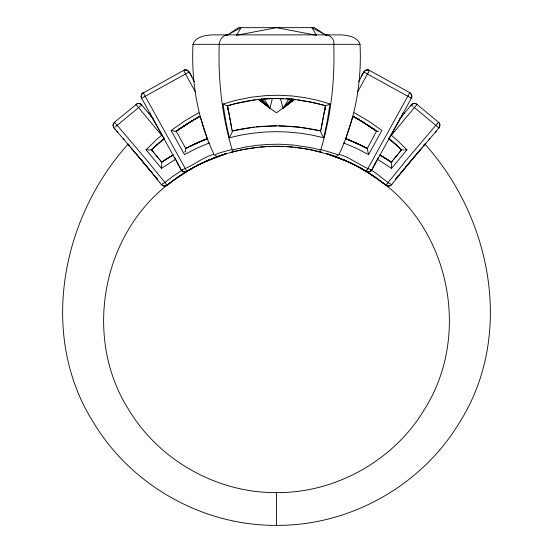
<?xml version="1.0" encoding="UTF-8"?>
<svg xmlns="http://www.w3.org/2000/svg" width="553" height="553" viewBox="0 0 553 553"><rect width="100%" height="100%" fill="white"/><g stroke="black" fill="none" stroke-linecap="round" stroke-linejoin="round"><path stroke-width="0.83" d="M185.76 148.716L185.179 151.667M128.897 144.596L129.395 145.985M367.24 148.729L368.602 154.557L381.895 130.46L367.856 120.651L354.197 112.729M161.752 163.723L161.739 162.485M330.307 154.888L327.694 154.011M339.183 154.059C355.226 119.973 361.939 81.858 360.003 44.316C357.639 36.816 347.878 35.33 340.959 34.874L212.041 34.874C205.122 35.33 195.361 36.816 192.997 44.316C191.061 81.858 197.774 119.973 213.817 154.059M161.718 164.552L161.6 166.474M378.321 157.384L371.734 170.034M161.573 166.833L161.517 167.552M161.517 167.614L161.448 168.375L174.769 159.727M391.268 162.458L391.552 168.375L378.231 159.727M325.302 109.508L325.454 107.821M325.254 110.04L325.392 108.506M391.275 162.395L388.635 160.342M329.961 103.943L327.321 120.796L323.726 137.773L311.788 135.05L301.019 133.294L287.429 131.987L276.5 131.662L265.571 131.987L251.981 133.294L241.212 135.05L229.274 137.773L225.693 120.851L223.053 104.054L235.557 100.363L251.138 97.197L266.954 95.517L279.68 95.261L292.385 95.973L304.993 97.653L317.443 100.28L329.961 103.943L325.765 105.803M257.504 99.561L274.115 98.475L292.005 99.16L310.42 101.897L325.427 105.727L320.671 131.102M325.261 106.895L321.037 129.492M411.785 97.093L411.729 95.137L411.667 97.522L411.764 97.19M320.65 131.192L321.411 133.695L323.726 137.773M113.192 124.307L113.082 124.937L114.485 122.234L137.365 103.632L139.397 103.535L141.236 104.427L148.646 113.268M185.165 151.722L185.034 152.248M294.873 99.499L276.5 112.777L269.885 108.222L272.415 98.372M352.676 116.87L345.68 138.644M113.206 124.252L113.973 122.759M198.804 112.729L185.144 120.651L171.105 130.46L184.412 154.501M348.459 161.988C342.425 159.015 332.201 155.511 327.659 153.983M327.639 154.052L328.441 154.301M150.409 113.082L150.506 114.803L163.418 137.379M411.536 97.881L411.66 97.542L411.508 97.929M358.683 119.531L359.008 118.923M357.701 91.784L368.215 72.609M408.957 94.107L409.317 93.464M411.37 98.206L374.333 165.347M358.475 81.803C360.922 79.722 362.899 67.196 369.425 70.397L409.842 92.697L411.729 95.144L411.577 94.694M408.688 94.604L408.439 95.068M368.257 72.54L369.148 70.908M361.171 76.902L364.088 71.641L365.865 70.21M360.432 145.004L367.289 148.467L376.503 131.137M375.287 163.612L371.796 169.93M408.252 95.392L367.69 168.879M371.81 169.909C362.968 167.794 350.09 156.99 338.968 154.405M243.368 149.047L243.05 149.441M172.64 180.534L172.266 181.08M374.174 128.524L373.787 129.181L372.681 128.407M367.496 169.211L366.971 170.068M236.449 35.309L241.087 27.65L226.82 35.309L238.585 27.65L314.415 27.65L326.18 35.309L311.913 27.65L316.551 35.309M366.245 171.223L366.936 170.124M280.357 98.372L283.115 108.222L288.956 98.863M229.274 137.773L232.191 132.208L231.949 129.457M384.342 183.983C386.72 187.391 391.787 186.271 393.224 182.601M393.197 182.635L395.464 179.801M396.142 178.951L396.978 177.921M395.402 179.877L396.218 178.861M396.888 178.025L397.738 176.974M398.388 176.172L400.794 173.207M397.642 177.098L398.499 176.034M391.552 168.375L406.946 149.808L397.303 140.344L391.406 135.326L390.757 135.43M399.142 175.239L401.561 172.266M128.255 143.953C60.878 218.594 38.171 336.936 94.542 424.192C132.485 486.267 203.753 525.889 276.5 525.35C349.247 525.889 420.515 486.267 458.458 424.192C514.829 336.936 492.122 218.594 424.745 143.953M387.757 182.905L406.628 159.72L437.133 123.796M437.236 123.665L437.81 122.973M391.704 184.508C386.243 182.525 377.837 173.296 370.738 170.075M387.508 183.209L387.052 183.755M402.162 171.527L403.096 170.386M401.409 172.453L402.328 171.326M392.63 160.57L391.662 161.752M391.994 161.352L391.358 162.126L383.194 156.997M403.676 169.681L404.81 168.306M402.923 170.601L404.243 168.99M391.406 135.326L415.967 105.678M392.298 160.978L395.188 157.481M404.63 168.527L405.19 167.849M393.577 159.43L394.213 158.656M405.563 167.393L406.317 166.481M405.01 168.064L405.771 167.137M404.354 113.268L410.796 105.505M399.619 118.971L400.42 118.01M401.215 117.049L404.533 113.047M395.492 157.114L398.36 153.665M395.824 156.706L394.856 157.882M407.07 165.575L408.197 164.22M406.538 166.218L407.298 165.299M406.158 166.681L406.697 166.024M410.513 105.844C411.743 103.577 415.006 102.595 417.038 104.393L438.75 122.455L439.884 124.667L439.545 127.093L439.911 124.881L439.061 122.801M416.333 105.25L416.713 104.793M397.082 155.193L396.128 156.347M386.395 184.55L386.81 184.045M408.052 164.386L408.812 163.481M407.443 165.119L407.824 164.67M398.354 153.679L399.003 152.891M397.4 154.819L397.725 154.432M409.566 162.575L410.81 161.089M409.192 163.024L409.69 162.423M408.57 163.771L409.317 162.872M399.943 151.778L401.54 149.863L399.66 148.017M399.307 152.538L400.275 151.377M399.639 152.13L398.672 153.299M410.699 161.22L411.446 160.329M409.946 162.126L410.319 161.67M401.215 150.257L401.533 149.877L396.757 145.432M400.579 151.017L400.897 150.63M412.296 159.319L413.036 158.441M411.819 159.879L412.573 158.988M423.605 145.985L424.103 144.596M411.183 160.647L411.923 159.762M438.971 127.978L439.531 127.114L435.322 132.25M411.273 104.932L412.192 104.116M414.439 156.776L414.805 156.34M413.692 157.66L415.248 155.815M412.946 158.545L413.775 157.564M172.211 181.142L171.644 181.688L172.605 180.962M401.609 116.586L402.536 115.494M415.925 155.02L418.144 152.4M415.179 155.898L416.354 154.515M428.941 139.729L429.861 138.63M418.884 151.529L422.209 147.616M417.819 152.78L419.285 151.052M416.665 154.142L417.404 153.271M424.04 145.467L425.858 143.338M395.609 178.826L398.153 175.84M400.192 173.448L404.264 168.672M405.28 167.476L424.4 145.045M420.017 150.195L420.75 149.331M425.513 143.745L436.151 131.282M197.414 165.119L196.681 165.782L197.877 165.188M194.393 166.723L193.467 167.531L194.435 166.999M294.403 99.201L283.115 108.222L291.811 98.711M161.448 168.375L146.054 149.808L156.52 139.612L161.594 135.326L162.306 135.437M382.925 182.303L382.607 182.635C450.833 233.456 470.029 336.473 425.008 408.48C394.697 459.965 336.238 493.076 276.5 492.605C216.762 493.076 158.303 459.965 127.992 408.48C82.978 336.473 102.16 233.449 170.4 182.642L170.075 182.303M153.34 148.017L151.46 149.863L153.057 151.778M153.326 148.024L154.294 147.105M151.944 149.421L152.421 148.971M293.422 99.291L283.115 108.222L293.028 98.814M152.898 148.522L151.467 149.877L151.785 150.257M154.273 147.119L157.211 144.423M152.739 148.674L155.282 146.303M153.361 148.086L164.67 138.333M371.035 170.87L371.637 170.186L370.351 171.375L368.727 171.914L370.959 170.939M391.261 184.972L389.962 185.794M156.243 145.432L157.695 144.139M142.501 93.167L142.045 93.644L183.575 70.397C190.094 67.196 192.091 79.729 194.525 81.803M157.183 144.444L159.195 142.681M283.115 108.222L285.721 105.955M158.676 143.282L159.167 142.854M115.349 126.907L116.759 125.711M141.409 105.215L140.96 105.595M159.167 142.702L160.204 141.824M139.003 107.227L140.386 106.072M142.55 93.125L143.027 92.773M116.987 125.517L138.782 107.42M160.176 141.845L162.236 140.13M171.672 181.667L170.117 182.829M190.944 168.942L178.501 176.732L167.041 185.283L168.658 183.983M162.216 140.151L164.303 138.478M389.63 137.344L402.494 114.803L402.605 113.109M163.253 139.315L164.296 138.485M168.63 184.004L170.179 182.787M164.78 182.525L172.577 176.545L182.262 170.075M171.61 181.716L176.386 178.184M164.732 182.559L161.296 184.508L164.179 186.078L167.2 185.131M136.045 104.323L137.704 103.542L139.577 103.577M389.54 137.414L389.042 137.732M176.124 131.407L176.739 130.957M173.137 180.534L189.983 169.488M195.976 143.407L185.711 148.467L176.248 131.317L178.84 129.443M176.248 131.317L179.296 129.126M177.223 130.605L177.713 130.252M174.665 179.442L176.76 177.942M178.059 130.003L189.23 122.566L199.156 116.835M178.246 129.865L196.992 118.017M180.319 128.407L179.213 129.181L178.826 128.524M232.308 151.805L231.064 152.393M180.112 128.552L181.978 127.266M166.875 185.4L164.034 185.538M180.748 128.102L183.976 125.925M177.81 177.209L182.075 174.34M177.762 177.223L187.322 171.057M182.034 127.225L182.905 126.637M161.725 162.395L164.365 160.342M161.642 162.126L169.806 156.997M162.388 161.649L166.64 158.898M183.423 126.291L186.651 124.176M183.838 126.015L184.771 125.4M205.191 161.649L193.066 167.753M185.276 125.068L185.926 124.646M187.239 123.81L186.582 124.225L189.755 122.241M412.22 104.095L413.374 103.591M164.946 159.948L168.706 157.646M184.239 172.958L188.476 170.372M189.403 122.455L193.35 120.091M190.253 121.937L191.103 121.425M167.193 158.552L170.635 156.52M190.826 121.591L191.898 120.941M187.467 170.974L188.725 170.227M187.522 170.939L192.244 168.209M191.953 120.913L192.976 120.305M188.055 170.621L189.271 169.902M192.81 120.409L193.668 119.904M169.391 157.239L173.414 154.958M189.085 170.02L193.156 167.697M186.727 171.416L186.444 171.561M189.299 169.889L194.172 167.144M194.062 119.676L195.396 118.916M166.626 185.559L165.727 185.939M170.504 156.589L171.921 155.787M189.9 169.543L193.432 167.552L192.603 168.008M170.607 156.527L172.944 155.213M190.771 169.038L192.755 167.925M195.147 119.054L195.693 118.75M188.324 72.464L188.711 72.249M186.015 73.743L187.882 72.706M143.151 97.383L144.9 96.422M196.239 118.439L199.744 116.517M184.398 154.557L197.545 147.879L209.421 142.923M196.785 118.135L197.331 117.83M143.296 92.752L145.225 96.25L185.552 73.998M142.169 97.922L142.639 97.667M183.596 70.383L184.591 70.003M198.423 117.229L198.976 116.932M242.864 149.58L238.571 150.534M194.276 167.096L198.251 164.994M198.914 116.966L200.234 116.261M195.071 166.66L196.55 165.893M185.614 148.522L186.078 148.28M194.801 166.812L195.679 166.349M185.78 148.432L187.799 147.381M186.769 147.914L187.163 147.713M187.585 147.492L188.034 147.257M196.799 165.762L202.82 162.748M197.428 165.437L198.313 164.988M370.157 171.478L369.763 171.658M187.681 147.444L199.377 141.886M198.886 164.676L199.515 164.359M189.561 146.483L192.499 145.038M189.651 146.434L207.914 138.416M199.191 164.545L202.045 163.121M199.343 164.469L205.287 161.6M200.151 164.041L200.78 163.729M191.303 145.619L193.232 144.686M200.967 163.674L202.751 162.824M193.474 144.568L196.377 143.22M202.488 162.941L204.562 161.932M195.375 143.683L195.873 143.455M204.541 161.988L209.504 159.748M196.419 143.206L207.029 138.762M204.804 161.87L206.518 161.047M197.006 142.937L198.05 142.474M205.087 161.739L226.44 153.451L222.693 154.888M197.407 142.757L198.458 142.294M206.117 161.282L207.465 160.681M205.965 161.345L219.182 156.091M198.983 142.059L200.373 141.457M200.055 141.596L200.594 141.368M208.149 160.391L210.873 159.25M208.301 160.329L215.684 157.363M201.133 141.133L201.679 140.904M201.368 141.036L202.363 140.621M210.112 159.492L211.917 158.752M202.225 140.676L203.31 140.234M202.806 140.441L203.165 140.289M203.573 140.123L204.396 139.791M365.906 70.19L367.351 69.892M211.557 158.967L213.112 158.276M204.022 139.944L205.481 139.363M205.025 139.543L205.578 139.328M206.02 139.149L206.559 138.941M213.016 158.386L214.205 157.923M206.158 139.1L206.76 138.865M213.617 158.151L216.375 157.1M207.092 138.734L207.617 138.533M214.032 154.405C202.965 156.755 190.135 168.064 181.142 169.833L174.679 157.384M186.154 171.679L184.743 171.942L186.022 171.727M215.476 157.37L218.891 156.195M217.308 156.762L217.778 156.589M369.611 171.713L369.328 171.803M389.775 185.863L387.377 185.967M217.37 156.672L220.17 155.746M218.981 156.16L221.096 155.428M218.331 156.333L219.99 155.759M219.776 155.884L219.382 156.022L219.887 155.842M220.571 155.607L220.965 155.476M220.792 155.531L225.361 154.052L224.559 154.301M221.366 155.338L221.767 155.206M219.693 155.863L221.974 155.11M221.428 155.317L224.159 154.425M231.216 152.352L231.838 152.186M220.536 155.58L223.094 154.764M223.364 154.681L223.758 154.557M223.682 154.577C243.306 148.287 264.058 145.55 284.643 146.517M242.629 149.676L243.361 149.531M388.966 185.538L385.731 185.089L374.499 176.732L362.789 169.363M231.748 104.607L227.587 105.823L227.691 106.542M232.447 104.413L234.541 103.853M165.624 185.967L164.946 186.084M232.108 152.116L232.689 151.964M233.276 151.812L233.857 151.66M235.246 103.674L255.14 99.851M320.892 152.116L318.556 151.515L319.675 151.142L320.705 149.925L309.86 147.444L293.277 145.024L279.3 144.229L268.101 144.416L256.938 145.315L245.885 146.932L232.295 149.925L233.815 151.418L235.619 151.225M413.423 103.577L415.351 103.556L417.038 104.393M236.207 151.08L237.977 150.665M233.394 130.722L232.301 130.978L236.145 130.114M233.947 130.598L254.221 127.149M184.64 69.989L185.601 69.885M236.698 130.003C261.928 124.688 288.231 124.494 313.537 129.443M185.511 171.865L185.421 171.879M369.038 171.865L368.554 171.928M243.645 149.476L258.203 147.298M237.285 35.15L276.5 27.65L315.715 35.15M218.241 156.361C206.539 155.476 227.539 150.879 232.094 149.469C221.836 115.473 218.048 79.743 219.244 44.316C219.479 40.003 222.638 35.295 227.207 34.874M378.784 131.075L376.946 131.338M151.342 149.911L148.923 149.918M185.117 171.921L184.661 171.942M256.523 126.9L276.5 125.863M260.228 147.091L266.318 146.628M164.835 186.091L163.239 185.87M405.888 149.856L406.946 149.808M268.357 146.517C284.608 145.757 300.97 147.298 316.793 151.08M405.501 149.87L404.727 149.898M403.669 149.932L401.658 149.911M227.221 105.9L223.053 104.054M368.339 171.942L366.715 171.63L367.856 171.921M367.392 69.885L368.36 69.989M192.997 44.316L360.003 44.316M278.726 125.877L298.779 127.149L319.053 130.598M185.649 69.892L187.087 70.19M283.641 98.6C264.721 97.812 245.684 100.266 227.587 105.823L231.963 129.492M148.439 149.904L147.499 149.87M176.054 131.338L173.981 131.033M146.054 149.808L146.884 149.842M184.508 171.935C184.19 172.702 180.257 169.432 182.006 170.905M286.012 98.717L295.496 99.519M286.682 146.628L292.772 147.091M325.793 34.874C330.424 35.067 334.911 39.526 333.756 44.316C334.952 79.743 331.164 115.473 320.906 149.469L338.65 154.916L336.507 156.292L334.109 156.14M184.343 171.921L183.907 171.859M294.797 147.298L309.265 149.455M297.86 99.803L317.761 103.584M334.724 156.354L335.692 156.762M173.601 130.957L171.105 130.46M309.549 149.51L329.318 154.577L347.913 161.739M314.097 129.547L316.302 130.003M316.855 130.114L320.699 130.978L319.606 130.722M367.392 171.845L367.068 171.755M334.62 156.34L333.162 155.863M318.445 151.487L317.381 151.225M183.803 171.838L182.386 171.209M368.409 70.003L369.425 70.397M318.466 103.764L320.56 104.323M321.099 152.172L321.977 152.407M139.626 103.591L140.766 104.082M321.258 104.51L325.427 105.727M327.708 154.114L344.851 160.391M387.287 185.946L386.374 185.559M328.841 154.425L329.284 154.57M330.839 155.054L331.378 155.227M329.242 154.557L329.636 154.681M329.941 154.778L331.634 155.338M331.918 155.4L332.464 155.58M333.01 155.759L333.556 155.946M332.83 155.746L333.583 156.008M335.229 156.527L337.524 157.37M336.155 156.928L336.625 157.1M321.632 152.296L320.692 151.805M337.316 157.363L339.383 158.151M345.383 138.533L346.772 139.066M366.784 171.658L366.556 171.561M183.237 171.665L182.704 171.402M343.579 142.923L355.455 147.879L368.602 154.557M345.086 138.416L357.349 143.552L367.289 148.467M346.24 138.865L348.058 139.577M345.971 138.762L359.526 144.568M339.293 158.04L340.759 158.697M347.422 139.328L348.978 139.944M339.888 158.276L344.713 160.266M163.038 185.794L161.752 184.985M348.604 139.791L349.427 140.123M349.143 140.013L349.69 140.234M349.835 140.289L350.194 140.441M349.634 140.206L361.137 145.342M350.236 140.455L351.867 141.133M342.812 159.464L348.196 161.87M352.406 141.368L352.945 141.596M187.135 70.21L188.912 71.641L191.829 76.902M352.627 141.457L353.623 141.886M353.478 141.831L354.017 142.059M345.535 160.681L346.206 160.978M354.542 142.294L355.067 142.522M345.867 160.833L347.035 161.345M354.639 142.335L367.386 148.522M346.883 161.282L347.561 161.58M356.623 143.22L357.625 143.683M347.809 161.649L351.66 163.494M347.713 161.6L356.775 166.059L355.586 165.119M349.358 162.402L352.033 163.674M348.943 162.167L355.572 165.437M350.326 162.817L354.114 164.676M360.501 145.038L363.411 146.469L362.886 146.206M352.807 164.047L353.657 164.469M352.648 163.944L355.358 165.326L354.75 164.994M177.713 163.612L181.294 170.082M364.966 147.257L365.415 147.492M355.123 165.188L362.229 169.038M411.259 98.151L410.506 97.743M365.837 147.713L366.231 147.914M356.014 165.644L358.724 167.096M356.45 165.893L359.934 167.753M366.342 171.458L363.729 169.902M352.766 116.261L356.74 118.425L355.669 117.83M357.293 166.322L357.929 166.66M353.256 116.517L356.049 118.038M354.024 116.932L354.577 117.229M408.667 96.734L366.21 73.307M358.565 166.999L362.505 169.197M410.471 97.729L409.185 97.01M353.844 116.835L358.157 119.227M365.851 73.107L363.957 72.056M379.586 154.958L383.609 157.239M359.844 167.697L361.662 168.72M380.056 155.213L382.393 156.527M163.958 137.732L163.46 137.414M360.756 168.209L368.913 173.048M381.079 155.787L382.496 156.589M361.227 168.471L362.879 169.412M357.307 118.75L358.938 119.676M357.604 118.916L360.19 120.409M363.1 169.543L358.607 166.723M361.932 168.872L363.915 170.02M357.998 119.137L376.876 131.407M382.365 156.52L388.04 159.941L386.934 159.243M385.8 185.131L386.34 185.538M363.017 169.488L363.646 169.854M359.65 120.091L364.448 122.987M363.604 169.833L375.031 177.078L384.37 184.004M360.024 120.305L362.174 121.591M359.934 120.257L363.598 122.455M383.533 157.197L384.674 157.868M364.372 170.283L365.478 170.939M364.904 170.601L365.533 170.974M384.294 157.646L389.167 160.688M361.862 121.397L374.941 130.003M363.245 122.241L371.651 127.695M367.676 172.28L382.883 182.829M366.349 124.176L367.289 124.784M367.074 124.646L368.374 125.496M140.801 104.109L141.727 104.932M370.925 174.34L375.19 177.209M368.229 125.4L372.867 128.538M369.024 125.925L369.674 126.354M389.886 161.165L390.612 161.649M410.077 92.842L410.45 93.125M371.609 127.667L372.888 128.552M373.704 129.126L376.752 131.317M374.16 129.443L375.162 130.162M377.291 178.688L378.335 179.442M258.127 99.499L269.885 108.222L264.044 98.863M380.395 180.962L381.425 181.743L380.789 181.142M388.33 138.333L397.206 145.84M438.868 127.93L437.416 126.706M388.704 138.485L390.764 140.13M258.597 99.201L269.885 108.222L261.313 98.552M390.784 140.151L392.796 141.824M412.884 106.294L411.363 105.015M436.282 125.752L413.775 107.04M391.807 140.994L394.801 143.545M438.46 122.185L438.84 122.545M436.746 126.132L437.112 126.45M393.833 142.854L394.324 143.282M259.578 99.291L269.885 108.222L260.594 99.402M267.279 105.955L269.885 108.222M309.95 149.441L309.632 149.047M394.828 143.573L398.727 147.119M395.305 144.139L396.273 144.997M395.817 144.444L396.798 145.328M398.195 146.745L399.148 147.63M399.625 148.073L400.579 148.971M400.897 149.269L401.533 149.877M398.706 147.105L399.674 148.024M410.851 93.519L411.556 94.646M161.372 184.598L159.776 182.601M114.042 127.992L115.494 129.692M114.741 128.814L117.678 132.25M116.849 131.282L128.96 145.467M128.6 145.045L147.72 167.476M148.736 168.672L152.808 173.448M154.847 175.84L157.391 178.826M130.791 147.616L134.116 151.529M167.075 185.103L146.752 160.176L114.609 122.268M131.904 148.923L132.637 149.787M133.715 151.052L135.914 153.644M134.856 152.4L137.075 155.02M150.464 115.494L151.391 116.586M123.139 138.63L124.059 139.729M136.646 154.515L137.821 155.898M137.752 155.815L138.561 156.776M138.492 156.693L139.308 157.66M139.225 157.564L139.681 158.103M139.598 157.999L140.054 158.545M139.964 158.441L140.704 159.319M140.427 158.988L141.181 159.879M152.103 150.63L152.421 151.017M152.725 151.377L153.693 152.538M141.077 159.762L141.817 160.647M141.554 160.329L142.301 161.22M142.19 161.089L143.434 162.575M154.011 152.918L153.361 152.137L154.646 153.679M154.633 153.651L157.508 157.114M142.563 161.531L142.937 161.981M143.31 162.423L144.43 163.771M143.683 162.872L144.056 163.322M155.905 155.179L156.872 156.347M144.188 163.481L144.948 164.386M144.803 164.22L145.321 164.842M148.467 113.047L151.785 117.049M152.58 118.01L153.381 118.971M157.176 156.706L157.826 157.494M145.176 164.67L145.93 165.575M145.702 165.299L146.462 166.218M157.812 157.481L158.469 158.269M158.455 158.248L159.741 159.817M158.787 158.656L159.423 159.43M146.303 166.024L146.842 166.681M146.683 166.481L147.99 168.064M147.229 167.137L147.61 167.6M161.594 135.326L136.038 104.496M159.727 159.796L160.384 160.591M147.81 167.849L148.37 168.527M148.19 168.306L148.944 169.218M160.37 160.57L161.338 161.752M148.757 168.99L149.324 169.681M149.137 169.453L150.077 170.601M161.006 161.352L161.697 162.223M149.904 170.386L151.591 172.453M150.672 171.326L152.345 173.379M152.206 173.207L153.858 175.239M152.967 174.147L154.612 176.172M380.734 181.08L380.36 180.534M154.501 176.034L155.358 177.098M155.262 176.974L156.112 178.025M156.022 177.921L157.598 179.877M156.782 178.861L159.803 182.635M186.755 171.223L145.225 96.25M141.63 98.206L178.667 165.347M195.299 91.784L183.631 70.508M193.992 118.923L194.317 119.531M207.32 138.644L200.324 116.87M141.243 97.238L141.609 98.171L141.222 97.141M231.631 128.013L227.712 106.688M227.608 108.506L227.746 110.04M227.546 107.821L227.698 109.508M276.5 492.619L276.5 525.336M141.126 96.181L141.16 96.816L142.01 93.685L141.126 96.132M113.061 125.275L113.966 127.909L113.061 125.254M327.086 153.845L326.56 153.451L327.037 153.817"/></g></svg>
